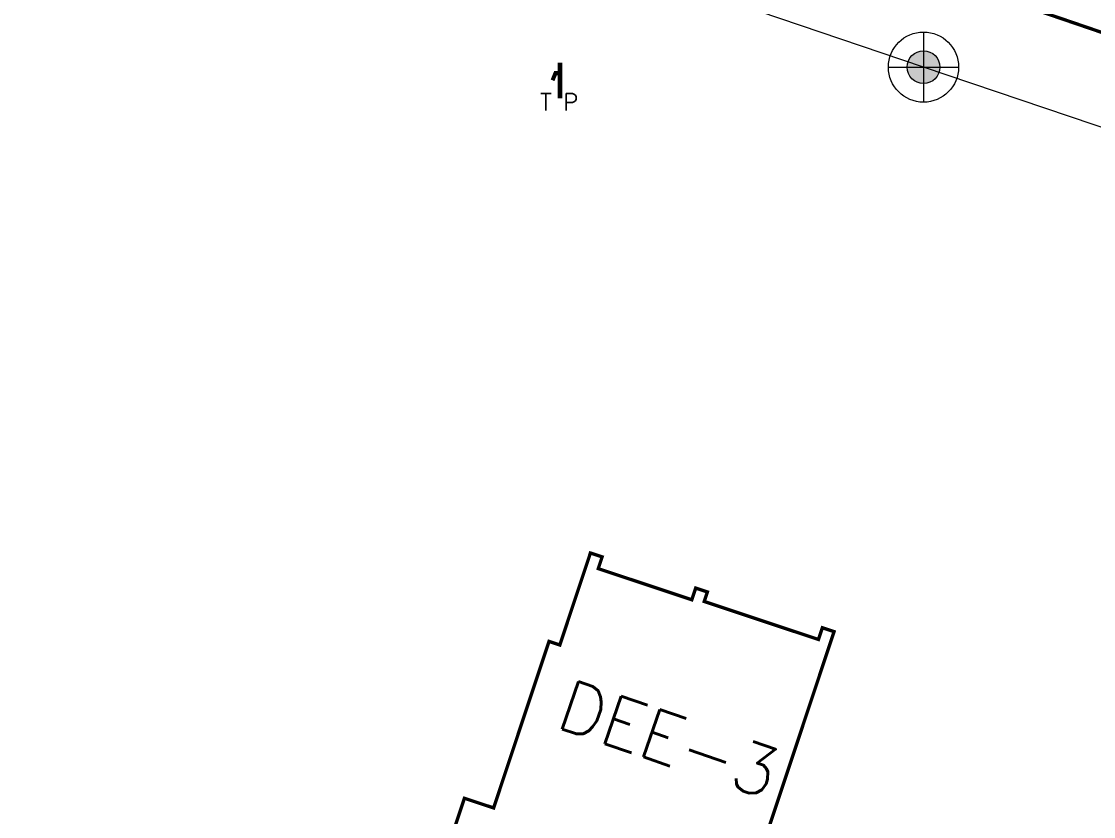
# Model space of a CAD drawing. Header units: inches. Extents: x 350994 to 353538, y 1581369 to 1583842.
# Drawn here: x 351441.15 to 351473.23, y 1583153.2 to 1583176.98 of the extents above; entities that cross this region are included whole.
import ezdxf
from ezdxf.enums import TextEntityAlignment as Align

# ---------------------------------------------------------------- set-up
doc = ezdxf.new("R2010")
doc.units = ezdxf.units.IN
doc.header["$MEASUREMENT"] = 0
doc.linetypes.add('1', pattern=[0])
for name, color, linetype in [('BOUNDARY', 5, 'Continuous'), ('BULDING', 5, '1'), ('EP TF', 5, 'Continuous'), ("ROAD'S", 1, '1'), ('TAP', 180, 'Continuous')]:
    doc.layers.add(name, color=color, linetype=linetype)
doc.styles.add('ROMANS', font='ROMANS.shx')
doc.styles.get("Standard").update_dxf_attribs({"font": 'arial.ttf'})
doc.linetypes.add('SILT_FENCE', pattern='A,0.5,-0.2,["EP",Standard,S=0.1,R=0,X=-0.1,Y=-0.05],-0.2', length=0.9)

# ---------------------------------------------------------------- blocks, each defined once
blk = doc.blocks.new('EP1')
at = {"layer": 'EP TF', "lineweight": 5}
h = blk.add_hatch(color=252, dxfattribs=at)
edge = h.paths.add_edge_path()
edge.add_arc((351339.771, 1583222.914), 0.49, 0, 360)
at = {"layer": 'EP TF', "color": 252, "lineweight": 5}
for points in [[(351339.771, 1583223.964), (351339.771, 1583221.864)], [(351338.721, 1583222.914), (351340.821, 1583222.914)]]:
    blk.add_lwpolyline(points, dxfattribs=at)
for radius in [1.05, 0.49]:
    blk.add_circle((351339.771, 1583222.914), radius, dxfattribs=at)

msp = doc.modelspace()

# ---------------------------------------------------------------- linework, layer by layer
at = {"layer": 'BOUNDARY', "lineweight": 5, "const_width": 0.1, "elevation": 102.875}
msp.add_lwpolyline([(351453.469, 1583150.925), (351459.56, 1583148.898), (351460.499, 1583151.718), (351462.871, 1583150.928), (351465.467, 1583158.728), (351465.116, 1583158.845), (351464.999, 1583158.494), (351461.583, 1583159.63), (351461.678, 1583159.915), (351461.327, 1583160.032), (351461.21, 1583159.681), (351458.411, 1583160.613), (351458.528, 1583160.964), (351458.177, 1583161.08), (351457.261, 1583158.329), (351456.938, 1583158.436), (351455.28, 1583153.455), (351454.407, 1583153.745), (351453.469, 1583150.925)], dxfattribs=at)
at = {"layer": 'EP TF', "color": 252, "linetype": 'SILT_FENCE', "lineweight": 5, "ltscale": 6, "elevation": 97.614}
msp.add_lwpolyline([(352025.499, 1582984.555), (352013.883, 1582988.032), (351986.12, 1582998.117), (351951.915, 1583009.746), (351876.576, 1583035.217), (351840.261, 1583047.696), (351802.673, 1583060.544), (351762.275, 1583074.103), (351725.054, 1583086.642), (351691.929, 1583098.187), (351553.178, 1583146.847), (351517.646, 1583158.694), (351492.809, 1583167.263), (351468.143, 1583175.612), (351443.067, 1583184.115), (351416.279, 1583193.103), (351390.959, 1583201.595), (351371.294, 1583208.271), (351334.549, 1583220.761)], dxfattribs=at)
at = {"layer": "ROAD'S", "lineweight": 5, "const_width": 0.1}
msp.add_lwpolyline([(351304.091, 1583161.22), (351358.679, 1583143.789), (351460.96, 1583109.702), (351522.085, 1583088.954), (351526.73, 1583088.676), (351527.686, 1583089.484), (351547.435, 1583147.465), (351548.201, 1583150.043), (351547.703, 1583151.231), (351540.484, 1583154.313), (351528.745, 1583157.78), (351442.317, 1583187.289), (351392.046, 1583203.837), (351392.046, 1583203.837)], dxfattribs=at)
at = {"layer": 'TAP', "lineweight": 5, "const_width": 0.07}
msp.add_lwpolyline([(351457.227, 1583175.464), (351457.117, 1583175.464), (351457.034, 1583175.261), (351457.081, 1583175.24), (351457.145, 1583175.397), (351457.227, 1583175.397), (351457.227, 1583174.719), (351457.297, 1583174.719), (351457.297, 1583175.714), (351457.227, 1583175.714)], close=True, dxfattribs=at)
msp.add_lwpolyline([(351457.227, 1583175.058), (351457.297, 1583175.058)], dxfattribs=at)

# ---------------------------------------------------------------- block references
at = {"layer": 'EP TF', "color": 1, "lineweight": 5}
msp.add_blockref('EP1', (128.372, -47.301, 97.614), dxfattribs=at)

# ---------------------------------------------------------------- texts
at = {"layer": 'BULDING', "color": 0, "linetype": 'Continuous', "lineweight": 9, "style": 'ROMANS'}
msp.add_text('DEE-3', height=1.5, rotation=341.0931, dxfattribs=at).set_placement((351460.526, 1583155.513, 92.367), align=Align.MIDDLE_CENTER)
at = {"layer": 'TAP', "lineweight": 9, "style": 'ROMANS'}
msp.add_text('T P', height=0.5, dxfattribs=at).set_placement((351457.244, 1583174.569), align=Align.MIDDLE_CENTER)

doc.saveas('drawing.dxf')
